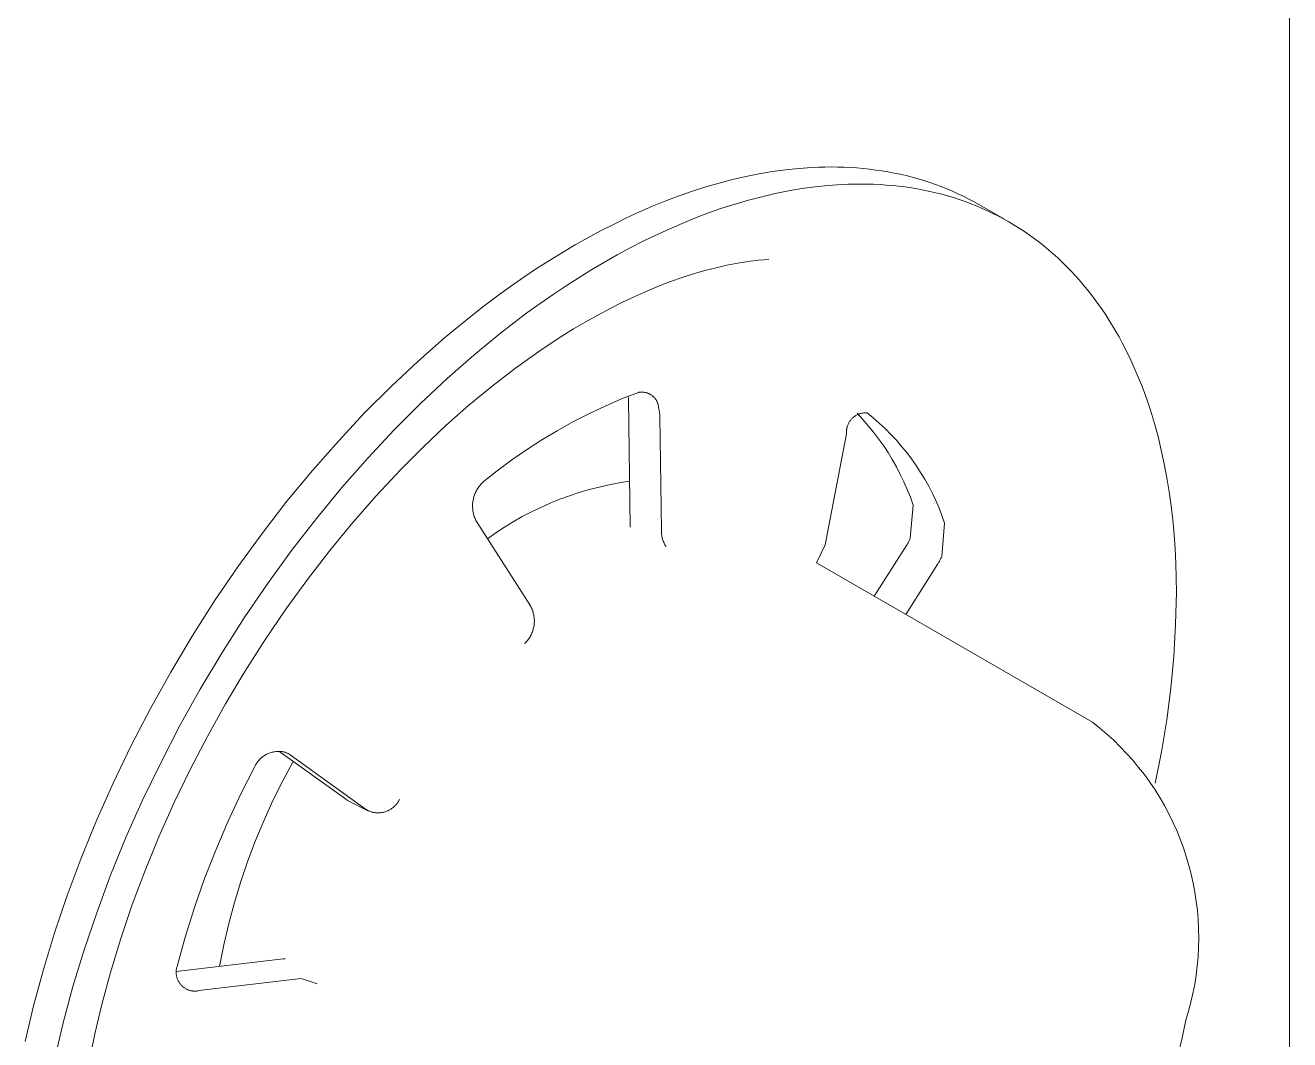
# Model space of a CAD drawing. Header units: millimetres. Extents: x 8434 to 10928, y 788 to 2545.
# Drawn here: x 10725.25 to 10735.54, y 2243.93 to 2252.18 of the extents above; entities that cross this region are included whole.
import ezdxf

# ---------------------------------------------------------------- set-up
doc = ezdxf.new("R2010")
doc.units = ezdxf.units.MM
doc.layers.add('ZANO_R', color=7, linetype='Continuous', lineweight=0)

msp = doc.modelspace()

# ---------------------------------------------------------------- linework, layer by layer
at = {"layer": 'ZANO_R'}
for p, q in [((10735.544, 2209.057), (10735.544, 2260.039)), ((10731.117, 2250.951), (10731.009, 2250.926)), ((10731.225, 2250.973), (10731.117, 2250.951)), ((10731.333, 2250.991), (10731.225, 2250.973)), ((10731.441, 2251.006), (10731.333, 2250.991)), ((10731.548, 2251.017), (10731.441, 2251.006)), ((10731.655, 2251.024), (10731.548, 2251.017)), ((10731.708, 2251.027), (10731.655, 2251.024)), ((10731.761, 2251.028), (10731.708, 2251.027)), ((10731.813, 2251.029), (10731.761, 2251.028)), ((10731.866, 2251.028), (10731.813, 2251.029)), ((10731.918, 2251.026), (10731.866, 2251.028)), ((10731.97, 2251.024), (10731.918, 2251.026)), ((10732.021, 2251.021), (10731.97, 2251.024)), ((10732.073, 2251.016), (10732.021, 2251.021)), ((10732.124, 2251.011), (10732.073, 2251.016)), ((10732.174, 2251.004), (10732.124, 2251.011)), ((10732.225, 2250.997), (10732.174, 2251.004)), ((10732.275, 2250.989), (10732.225, 2250.997)), ((10732.325, 2250.979), (10732.275, 2250.989)), ((10732.374, 2250.969), (10732.325, 2250.979)), ((10732.423, 2250.958), (10732.374, 2250.969)), ((10732.471, 2250.945), (10732.423, 2250.958)), ((10732.52, 2250.932), (10732.471, 2250.945)), ((10730.791, 2250.866), (10730.683, 2250.831)), ((10730.9, 2250.898), (10730.791, 2250.866)), ((10731.009, 2250.926), (10730.9, 2250.898)), ((10731.466, 2250.834), (10731.574, 2250.853)), ((10731.574, 2250.853), (10731.681, 2250.867)), ((10731.681, 2250.867), (10731.788, 2250.878)), ((10731.788, 2250.878), (10731.895, 2250.886)), ((10731.895, 2250.886), (10731.948, 2250.888)), ((10731.948, 2250.888), (10732.001, 2250.889)), ((10732.001, 2250.889), (10732.053, 2250.89)), ((10732.053, 2250.89), (10732.106, 2250.889)), ((10732.106, 2250.889), (10732.158, 2250.888)), ((10732.158, 2250.888), (10732.21, 2250.885)), ((10732.21, 2250.885), (10732.261, 2250.882)), ((10732.261, 2250.882), (10732.313, 2250.877)), ((10732.313, 2250.877), (10732.364, 2250.872)), ((10732.364, 2250.872), (10732.415, 2250.866)), ((10732.415, 2250.866), (10732.465, 2250.858)), ((10732.465, 2250.858), (10732.515, 2250.85)), ((10732.515, 2250.85), (10732.565, 2250.841)), ((10732.567, 2250.918), (10732.52, 2250.932)), ((10732.565, 2250.841), (10732.614, 2250.83)), ((10732.615, 2250.902), (10732.567, 2250.918)), ((10732.662, 2250.886), (10732.615, 2250.902)), ((10732.708, 2250.869), (10732.662, 2250.886)), ((10732.754, 2250.85), (10732.708, 2250.869)), ((10732.799, 2250.831), (10732.754, 2250.85)), ((10730.467, 2250.753), (10730.359, 2250.709)), ((10730.575, 2250.793), (10730.467, 2250.753)), ((10730.683, 2250.831), (10730.575, 2250.793)), ((10731.032, 2250.727), (10731.14, 2250.759)), ((10731.14, 2250.759), (10731.249, 2250.787)), ((10731.249, 2250.787), (10731.357, 2250.813)), ((10731.357, 2250.813), (10731.466, 2250.834)), ((10732.614, 2250.83), (10732.663, 2250.819)), ((10732.663, 2250.819), (10732.712, 2250.807)), ((10732.712, 2250.807), (10732.76, 2250.793)), ((10732.76, 2250.793), (10732.808, 2250.779)), ((10732.844, 2250.811), (10732.799, 2250.831)), ((10732.808, 2250.779), (10732.855, 2250.764)), ((10732.889, 2250.79), (10732.844, 2250.811)), ((10732.855, 2250.764), (10732.902, 2250.747)), ((10732.933, 2250.767), (10732.889, 2250.79)), ((10732.902, 2250.747), (10732.948, 2250.73)), ((10732.976, 2250.744), (10732.933, 2250.767)), ((10733.019, 2250.72), (10732.976, 2250.744)), ((10730.252, 2250.663), (10730.146, 2250.614)), ((10730.359, 2250.709), (10730.252, 2250.663)), ((10730.707, 2250.614), (10730.815, 2250.655)), ((10730.815, 2250.655), (10730.923, 2250.693)), ((10730.923, 2250.693), (10731.032, 2250.727)), ((10732.948, 2250.73), (10732.994, 2250.712)), ((10732.994, 2250.712), (10733.04, 2250.692)), ((10733.217, 2250.606), (10733.019, 2250.72)), ((10733.04, 2250.692), (10733.085, 2250.672)), ((10733.085, 2250.672), (10733.129, 2250.651)), ((10733.129, 2250.651), (10733.173, 2250.629)), ((10730.04, 2250.562), (10729.935, 2250.509)), ((10730.146, 2250.614), (10730.04, 2250.562)), ((10730.493, 2250.524), (10730.6, 2250.57)), ((10730.6, 2250.57), (10730.707, 2250.614)), ((10733.173, 2250.629), (10733.216, 2250.606)), ((10733.216, 2250.606), (10733.259, 2250.581)), ((10733.259, 2250.581), (10733.302, 2250.556)), ((10733.302, 2250.556), (10733.343, 2250.53)), ((10729.831, 2250.452), (10729.728, 2250.394)), ((10729.935, 2250.509), (10729.831, 2250.452)), ((10730.281, 2250.424), (10730.386, 2250.475)), ((10730.386, 2250.475), (10730.493, 2250.524)), ((10733.343, 2250.53), (10733.385, 2250.503)), ((10733.385, 2250.503), (10733.425, 2250.476)), ((10733.425, 2250.476), (10733.465, 2250.447)), ((10733.465, 2250.447), (10733.505, 2250.417)), ((10729.625, 2250.333), (10729.52, 2250.269)), ((10729.728, 2250.394), (10729.625, 2250.333)), ((10730.071, 2250.314), (10730.176, 2250.37)), ((10730.176, 2250.37), (10730.281, 2250.424)), ((10733.505, 2250.417), (10733.543, 2250.386)), ((10733.543, 2250.386), (10733.582, 2250.355)), ((10733.582, 2250.355), (10733.619, 2250.322)), ((10729.52, 2250.269), (10729.415, 2250.202)), ((10729.865, 2250.194), (10729.968, 2250.255)), ((10729.968, 2250.255), (10730.071, 2250.314)), ((10730.964, 2250.229), (10730.875, 2250.209)), ((10731.052, 2250.246), (10730.964, 2250.229)), ((10731.138, 2250.259), (10731.052, 2250.246)), ((10731.222, 2250.27), (10731.138, 2250.259)), ((10731.264, 2250.274), (10731.222, 2250.27)), ((10731.305, 2250.277), (10731.264, 2250.274)), ((10733.619, 2250.322), (10733.656, 2250.289)), ((10733.656, 2250.289), (10733.692, 2250.255)), ((10733.692, 2250.255), (10733.728, 2250.22)), ((10729.31, 2250.131), (10729.203, 2250.057)), ((10729.415, 2250.202), (10729.31, 2250.131)), ((10729.656, 2250.063), (10729.761, 2250.13)), ((10729.761, 2250.13), (10729.865, 2250.194)), ((10730.599, 2250.129), (10730.504, 2250.096)), ((10730.692, 2250.159), (10730.599, 2250.129)), ((10730.784, 2250.186), (10730.692, 2250.159)), ((10730.875, 2250.209), (10730.784, 2250.186)), ((10733.728, 2250.22), (10733.763, 2250.184)), ((10733.763, 2250.184), (10733.797, 2250.147)), ((10733.797, 2250.147), (10733.831, 2250.11)), ((10729.203, 2250.057), (10729.096, 2249.98)), ((10729.55, 2249.992), (10729.656, 2250.063)), ((10730.311, 2250.019), (10730.213, 2249.976)), ((10730.408, 2250.059), (10730.311, 2250.019)), ((10730.504, 2250.096), (10730.408, 2250.059)), ((10733.831, 2250.11), (10733.864, 2250.071)), ((10733.864, 2250.071), (10733.896, 2250.032)), ((10733.896, 2250.032), (10733.928, 2249.992)), ((10729.096, 2249.98), (10728.989, 2249.899)), ((10729.336, 2249.841), (10729.443, 2249.918)), ((10729.443, 2249.918), (10729.55, 2249.992)), ((10730.114, 2249.929), (10730.013, 2249.878)), ((10730.213, 2249.976), (10730.114, 2249.929)), ((10733.928, 2249.992), (10733.959, 2249.951)), ((10733.959, 2249.951), (10733.989, 2249.91)), ((10728.881, 2249.815), (10728.664, 2249.638)), ((10728.989, 2249.899), (10728.881, 2249.815)), ((10729.229, 2249.761), (10729.336, 2249.841)), ((10729.912, 2249.824), (10729.81, 2249.767)), ((10730.013, 2249.878), (10729.912, 2249.824)), ((10733.989, 2249.91), (10734.018, 2249.868)), ((10734.018, 2249.868), (10734.047, 2249.825)), ((10734.047, 2249.825), (10734.075, 2249.781)), ((10729.121, 2249.677), (10729.229, 2249.761)), ((10729.715, 2249.711), (10729.621, 2249.653)), ((10729.81, 2249.767), (10729.715, 2249.711)), ((10734.075, 2249.781), (10734.103, 2249.736)), ((10734.103, 2249.736), (10734.129, 2249.691)), ((10728.664, 2249.638), (10728.447, 2249.447)), ((10728.904, 2249.499), (10729.121, 2249.677)), ((10729.621, 2249.653), (10729.526, 2249.591)), ((10734.129, 2249.691), (10734.155, 2249.646)), ((10734.155, 2249.646), (10734.18, 2249.599)), ((10729.432, 2249.528), (10729.337, 2249.461)), ((10729.526, 2249.591), (10729.432, 2249.528)), ((10734.18, 2249.599), (10734.205, 2249.552)), ((10734.205, 2249.552), (10734.252, 2249.456)), ((10728.447, 2249.447), (10728.23, 2249.244)), ((10728.687, 2249.309), (10728.904, 2249.499)), ((10729.337, 2249.461), (10729.242, 2249.392)), ((10734.252, 2249.456), (10734.296, 2249.358)), ((10728.47, 2249.105), (10728.687, 2249.309)), ((10729.147, 2249.32), (10729.053, 2249.246)), ((10729.242, 2249.392), (10729.147, 2249.32)), ((10734.296, 2249.358), (10734.337, 2249.257)), ((10728.23, 2249.244), (10728.015, 2249.028)), ((10729.053, 2249.246), (10728.864, 2249.091)), ((10730.107, 2249.142), (10730.243, 2249.195)), ((10730.243, 2249.195), (10730.248, 2249.196)), ((10730.248, 2249.196), (10730.253, 2249.197)), ((10730.253, 2249.197), (10730.257, 2249.197)), ((10730.257, 2249.197), (10730.262, 2249.197)), ((10730.262, 2249.197), (10730.267, 2249.198)), ((10730.267, 2249.198), (10730.272, 2249.198)), ((10730.272, 2249.198), (10730.276, 2249.197)), ((10730.276, 2249.197), (10730.281, 2249.197)), ((10730.281, 2249.197), (10730.286, 2249.197)), ((10730.286, 2249.197), (10730.291, 2249.196)), ((10730.291, 2249.196), (10730.295, 2249.195)), ((10730.295, 2249.195), (10730.3, 2249.194)), ((10730.3, 2249.194), (10730.305, 2249.193)), ((10734.337, 2249.257), (10734.375, 2249.155)), ((10728.255, 2248.889), (10728.47, 2249.105)), ((10729.972, 2249.084), (10730.107, 2249.142)), ((10730.161, 2249.165), (10730.162, 2249.142)), ((10730.162, 2249.142), (10730.175, 2248.098)), ((10730.305, 2249.193), (10730.309, 2249.192)), ((10730.309, 2249.192), (10730.314, 2249.19)), ((10730.314, 2249.19), (10730.318, 2249.189)), ((10730.318, 2249.189), (10730.323, 2249.187)), ((10730.323, 2249.187), (10730.327, 2249.185)), ((10730.327, 2249.185), (10730.331, 2249.183)), ((10730.331, 2249.183), (10730.336, 2249.181)), ((10730.336, 2249.181), (10730.34, 2249.179)), ((10730.34, 2249.179), (10730.344, 2249.176)), ((10730.344, 2249.176), (10730.348, 2249.174)), ((10730.348, 2249.174), (10730.352, 2249.171)), ((10730.352, 2249.171), (10730.355, 2249.168)), ((10730.355, 2249.168), (10730.359, 2249.165)), ((10730.359, 2249.165), (10730.363, 2249.162)), ((10730.363, 2249.162), (10730.366, 2249.159)), ((10730.366, 2249.159), (10730.37, 2249.155)), ((10730.37, 2249.155), (10730.373, 2249.152)), ((10730.373, 2249.152), (10730.376, 2249.148)), ((10730.376, 2249.148), (10730.379, 2249.144)), ((10730.379, 2249.144), (10730.382, 2249.141)), ((10730.382, 2249.141), (10730.384, 2249.137)), ((10730.384, 2249.137), (10730.387, 2249.133)), ((10730.387, 2249.133), (10730.39, 2249.129)), ((10730.39, 2249.129), (10730.392, 2249.125)), ((10730.392, 2249.125), (10730.394, 2249.12)), ((10730.394, 2249.12), (10730.396, 2249.116)), ((10730.396, 2249.116), (10730.398, 2249.112)), ((10730.398, 2249.112), (10730.4, 2249.107)), ((10730.4, 2249.107), (10730.401, 2249.103)), ((10730.401, 2249.103), (10730.403, 2249.098)), ((10730.403, 2249.098), (10730.404, 2249.094)), ((10730.404, 2249.094), (10730.405, 2249.089)), ((10734.375, 2249.155), (10734.41, 2249.05)), ((10728.015, 2249.028), (10727.801, 2248.799)), ((10728.864, 2249.091), (10728.677, 2248.925)), ((10729.709, 2248.954), (10729.84, 2249.021)), ((10729.84, 2249.021), (10729.972, 2249.084)), ((10730.405, 2249.089), (10730.406, 2249.084)), ((10730.406, 2249.084), (10730.407, 2249.08)), ((10730.407, 2249.08), (10730.407, 2249.075)), ((10730.407, 2249.075), (10730.408, 2249.07)), ((10730.408, 2249.07), (10730.41, 2249.06)), ((10730.41, 2249.06), (10730.412, 2249.049)), ((10730.412, 2249.049), (10730.414, 2249.038)), ((10730.414, 2249.038), (10730.416, 2249.027)), ((10730.416, 2249.027), (10730.417, 2249.016)), ((10730.417, 2249.016), (10730.417, 2249.006)), ((10730.417, 2249.006), (10730.418, 2248.995)), ((10730.418, 2248.995), (10730.43, 2248.073)), ((10731.988, 2248.988), (10731.992, 2248.991)), ((10731.992, 2248.991), (10731.996, 2248.995)), ((10731.996, 2248.995), (10732.001, 2248.998)), ((10732.001, 2248.998), (10732.005, 2249.001)), ((10732.005, 2249.001), (10732.01, 2249.004)), ((10732.01, 2249.004), (10732.014, 2249.007)), ((10732.014, 2249.007), (10732.019, 2249.01)), ((10732.019, 2249.01), (10732.024, 2249.012)), ((10732.023, 2249.025), (10732.069, 2248.975)), ((10732.024, 2249.012), (10732.029, 2249.015)), ((10732.029, 2249.015), (10732.034, 2249.017)), ((10732.034, 2249.017), (10732.039, 2249.019)), ((10732.039, 2249.019), (10732.044, 2249.021)), ((10732.044, 2249.021), (10732.05, 2249.023)), ((10732.05, 2249.023), (10732.055, 2249.024)), ((10732.055, 2249.024), (10732.06, 2249.025)), ((10732.06, 2249.025), (10732.066, 2249.026)), ((10732.066, 2249.026), (10732.071, 2249.027)), ((10732.071, 2249.027), (10732.077, 2249.028)), ((10732.077, 2249.028), (10732.082, 2249.029)), ((10732.082, 2249.029), (10732.088, 2249.029)), ((10732.088, 2249.029), (10732.093, 2249.029)), ((10732.093, 2249.029), (10732.098, 2249.029)), ((10732.098, 2249.029), (10732.104, 2249.029)), ((10732.104, 2249.029), (10732.155, 2248.987)), ((10734.41, 2249.05), (10734.443, 2248.943)), ((10728.041, 2248.661), (10728.255, 2248.889)), ((10728.677, 2248.925), (10728.492, 2248.75)), ((10729.581, 2248.883), (10729.709, 2248.954)), ((10731.937, 2248.881), (10731.938, 2248.886)), ((10731.938, 2248.892), (10731.939, 2248.897)), ((10731.938, 2248.886), (10731.938, 2248.892)), ((10731.939, 2248.897), (10731.94, 2248.903)), ((10731.94, 2248.903), (10731.941, 2248.908)), ((10731.941, 2248.908), (10731.943, 2248.913)), ((10731.943, 2248.913), (10731.944, 2248.919)), ((10731.944, 2248.919), (10731.946, 2248.924)), ((10731.946, 2248.924), (10731.948, 2248.929)), ((10731.948, 2248.929), (10731.95, 2248.934)), ((10731.95, 2248.934), (10731.952, 2248.939)), ((10731.952, 2248.939), (10731.955, 2248.944)), ((10731.955, 2248.944), (10731.957, 2248.949)), ((10731.957, 2248.949), (10731.96, 2248.954)), ((10731.96, 2248.954), (10731.963, 2248.958)), ((10731.963, 2248.958), (10731.966, 2248.963)), ((10731.966, 2248.963), (10731.97, 2248.967)), ((10731.97, 2248.967), (10731.973, 2248.972)), ((10731.973, 2248.972), (10731.976, 2248.976)), ((10731.976, 2248.976), (10731.98, 2248.98)), ((10731.98, 2248.98), (10731.984, 2248.984)), ((10731.984, 2248.984), (10731.988, 2248.988)), ((10732.069, 2248.975), (10732.114, 2248.924)), ((10732.114, 2248.924), (10732.157, 2248.871)), ((10732.155, 2248.987), (10732.204, 2248.944)), ((10732.204, 2248.944), (10732.252, 2248.9)), ((10732.252, 2248.9), (10732.298, 2248.853)), ((10734.443, 2248.943), (10734.473, 2248.835)), ((10727.801, 2248.799), (10727.59, 2248.559)), ((10729.333, 2248.728), (10729.456, 2248.808)), ((10729.456, 2248.808), (10729.581, 2248.883)), ((10731.764, 2247.954), (10731.938, 2248.859)), ((10731.937, 2248.875), (10731.937, 2248.881)), ((10731.937, 2248.87), (10731.937, 2248.875)), ((10731.937, 2248.864), (10731.937, 2248.87)), ((10731.938, 2248.859), (10731.937, 2248.864)), ((10732.157, 2248.871), (10732.198, 2248.817)), ((10732.198, 2248.817), (10732.237, 2248.762)), ((10732.298, 2248.853), (10732.343, 2248.805)), ((10732.343, 2248.805), (10732.386, 2248.756)), ((10734.473, 2248.835), (10734.499, 2248.725)), ((10728.492, 2248.75), (10728.308, 2248.566)), ((10729.212, 2248.645), (10729.333, 2248.728)), ((10732.237, 2248.762), (10732.275, 2248.705)), ((10732.275, 2248.705), (10732.31, 2248.648)), ((10732.386, 2248.756), (10732.427, 2248.705)), ((10732.427, 2248.705), (10732.467, 2248.653)), ((10734.499, 2248.725), (10734.523, 2248.614)), ((10727.83, 2248.421), (10728.041, 2248.661)), ((10729.095, 2248.557), (10729.212, 2248.645)), ((10732.31, 2248.648), (10732.344, 2248.588)), ((10732.344, 2248.588), (10732.375, 2248.528)), ((10732.467, 2248.653), (10732.505, 2248.599)), ((10732.505, 2248.599), (10732.54, 2248.544)), ((10734.523, 2248.614), (10734.545, 2248.501)), ((10727.59, 2248.559), (10727.383, 2248.309)), ((10728.308, 2248.566), (10728.111, 2248.356)), ((10728.98, 2248.466), (10729.095, 2248.557)), ((10732.375, 2248.528), (10732.404, 2248.467)), ((10732.54, 2248.544), (10732.574, 2248.488)), ((10732.574, 2248.488), (10732.606, 2248.431)), ((10734.545, 2248.501), (10734.563, 2248.387)), ((10727.623, 2248.17), (10727.83, 2248.421)), ((10728.91, 2248.362), (10728.913, 2248.37)), ((10728.913, 2248.37), (10728.917, 2248.379)), ((10728.917, 2248.379), (10728.921, 2248.387)), ((10728.921, 2248.387), (10728.925, 2248.395)), ((10728.925, 2248.395), (10728.929, 2248.403)), ((10728.929, 2248.403), (10728.934, 2248.411)), ((10728.934, 2248.411), (10728.939, 2248.418)), ((10728.939, 2248.418), (10728.944, 2248.426)), ((10728.944, 2248.426), (10728.95, 2248.433)), ((10728.95, 2248.433), (10728.955, 2248.44)), ((10728.955, 2248.44), (10728.961, 2248.447)), ((10728.961, 2248.447), (10728.967, 2248.453)), ((10728.967, 2248.453), (10728.974, 2248.46)), ((10728.974, 2248.46), (10728.98, 2248.466)), ((10729.682, 2248.354), (10729.761, 2248.38)), ((10729.761, 2248.38), (10729.842, 2248.404)), ((10729.842, 2248.404), (10729.923, 2248.425)), ((10729.923, 2248.425), (10730.005, 2248.443)), ((10730.005, 2248.443), (10730.088, 2248.459)), ((10730.088, 2248.459), (10730.171, 2248.472)), ((10732.404, 2248.467), (10732.432, 2248.405)), ((10732.432, 2248.405), (10732.457, 2248.342)), ((10732.606, 2248.431), (10732.636, 2248.373)), ((10732.636, 2248.373), (10732.664, 2248.314)), ((10734.563, 2248.387), (10734.579, 2248.273)), ((10727.383, 2248.309), (10727.181, 2248.048)), ((10728.111, 2248.356), (10727.919, 2248.136)), ((10728.894, 2248.292), (10728.895, 2248.301)), ((10728.894, 2248.283), (10728.894, 2248.292)), ((10728.894, 2248.274), (10728.894, 2248.283)), ((10728.894, 2248.265), (10728.894, 2248.274)), ((10728.895, 2248.301), (10728.897, 2248.31)), ((10728.897, 2248.31), (10728.898, 2248.319)), ((10728.898, 2248.319), (10728.9, 2248.327)), ((10728.9, 2248.327), (10728.902, 2248.336)), ((10728.902, 2248.336), (10728.904, 2248.345)), ((10728.904, 2248.345), (10728.907, 2248.354)), ((10728.907, 2248.354), (10728.91, 2248.362)), ((10729.448, 2248.259), (10729.525, 2248.293)), ((10729.525, 2248.293), (10729.603, 2248.325)), ((10729.603, 2248.325), (10729.682, 2248.354)), ((10732.456, 2248.008), (10732.48, 2248.278)), ((10732.457, 2248.342), (10732.48, 2248.278)), ((10732.664, 2248.314), (10732.69, 2248.253)), ((10734.579, 2248.273), (10734.593, 2248.157)), ((10727.421, 2247.909), (10727.623, 2248.17)), ((10728.894, 2248.256), (10728.894, 2248.265)), ((10728.895, 2248.247), (10728.894, 2248.256)), ((10728.895, 2248.238), (10728.895, 2248.247)), ((10728.897, 2248.229), (10728.895, 2248.238)), ((10728.898, 2248.22), (10728.897, 2248.229)), ((10728.9, 2248.211), (10728.898, 2248.22)), ((10728.902, 2248.202), (10728.9, 2248.211)), ((10728.905, 2248.194), (10728.902, 2248.202)), ((10728.907, 2248.185), (10728.905, 2248.194)), ((10728.91, 2248.176), (10728.907, 2248.185)), ((10728.914, 2248.168), (10728.91, 2248.176)), ((10728.917, 2248.16), (10728.914, 2248.168)), ((10729.225, 2248.142), (10729.298, 2248.184)), ((10729.298, 2248.184), (10729.372, 2248.223)), ((10729.372, 2248.223), (10729.448, 2248.259)), ((10732.69, 2248.253), (10732.714, 2248.192)), ((10732.714, 2248.192), (10732.735, 2248.13)), ((10727.919, 2248.136), (10727.732, 2247.909)), ((10728.921, 2248.152), (10728.917, 2248.16)), ((10728.925, 2248.144), (10728.921, 2248.152)), ((10728.93, 2248.136), (10728.925, 2248.144)), ((10729.365, 2247.458), (10728.93, 2248.136)), ((10729.083, 2248.053), (10729.153, 2248.099)), ((10729.153, 2248.099), (10729.225, 2248.142)), ((10730.43, 2248.073), (10730.43, 2248.065)), ((10730.43, 2248.065), (10730.43, 2248.056)), ((10732.735, 2248.13), (10732.712, 2247.86)), ((10734.593, 2248.157), (10734.604, 2248.04)), ((10727.181, 2248.048), (10726.984, 2247.777)), ((10729.014, 2248.004), (10729.083, 2248.053)), ((10730.43, 2248.056), (10730.431, 2248.048)), ((10730.431, 2248.048), (10730.431, 2248.04)), ((10730.431, 2248.04), (10730.433, 2248.032)), ((10730.433, 2248.032), (10730.434, 2248.024)), ((10730.434, 2248.024), (10730.436, 2248.016)), ((10730.436, 2248.016), (10730.438, 2248.008)), ((10730.438, 2248.008), (10730.44, 2248)), ((10730.44, 2248), (10730.443, 2247.992)), ((10730.443, 2247.992), (10730.445, 2247.984)), ((10730.445, 2247.984), (10730.449, 2247.976)), ((10730.449, 2247.976), (10730.452, 2247.969)), ((10730.452, 2247.969), (10730.456, 2247.961)), ((10730.456, 2247.961), (10730.459, 2247.954)), ((10732.437, 2247.968), (10732.432, 2247.958)), ((10732.442, 2247.977), (10732.437, 2247.968)), ((10732.447, 2247.988), (10732.442, 2247.977)), ((10732.452, 2247.998), (10732.447, 2247.988)), ((10732.456, 2248.008), (10732.452, 2247.998)), ((10734.604, 2248.04), (10734.612, 2247.923)), ((10727.224, 2247.638), (10727.421, 2247.909)), ((10727.732, 2247.909), (10727.549, 2247.673)), ((10730.459, 2247.954), (10730.463, 2247.947)), ((10730.463, 2247.947), (10730.468, 2247.94)), ((10731.692, 2247.809), (10731.764, 2247.954)), ((10732.426, 2247.948), (10732.163, 2247.536)), ((10732.432, 2247.958), (10732.426, 2247.948)), ((10732.712, 2247.86), (10732.707, 2247.85)), ((10734.612, 2247.923), (10734.618, 2247.805)), ((10726.984, 2247.777), (10726.794, 2247.498)), ((10731.692, 2247.809), (10733.94, 2246.511)), ((10732.681, 2247.801), (10732.419, 2247.389)), ((10732.687, 2247.81), (10732.681, 2247.801)), ((10732.693, 2247.82), (10732.687, 2247.81)), ((10732.698, 2247.83), (10732.693, 2247.82)), ((10732.703, 2247.84), (10732.698, 2247.83)), ((10732.707, 2247.85), (10732.703, 2247.84)), ((10734.618, 2247.805), (10734.621, 2247.687)), ((10727.549, 2247.673), (10727.373, 2247.43)), ((10734.621, 2247.687), (10734.623, 2247.568)), ((10727.034, 2247.36), (10727.224, 2247.638)), ((10734.623, 2247.568), (10734.616, 2247.308)), ((10726.794, 2247.498), (10726.611, 2247.212)), ((10729.369, 2247.45), (10729.365, 2247.458)), ((10729.373, 2247.442), (10729.369, 2247.45)), ((10726.852, 2247.074), (10727.034, 2247.36)), ((10727.373, 2247.43), (10727.203, 2247.18)), ((10729.376, 2247.434), (10729.373, 2247.442)), ((10729.38, 2247.426), (10729.376, 2247.434)), ((10729.383, 2247.418), (10729.38, 2247.426)), ((10729.385, 2247.41), (10729.383, 2247.418)), ((10729.388, 2247.401), (10729.385, 2247.41)), ((10729.39, 2247.393), (10729.388, 2247.401)), ((10729.392, 2247.384), (10729.39, 2247.393)), ((10729.393, 2247.375), (10729.392, 2247.384)), ((10729.395, 2247.367), (10729.393, 2247.375)), ((10729.396, 2247.358), (10729.395, 2247.367)), ((10729.396, 2247.349), (10729.396, 2247.358)), ((10729.397, 2247.34), (10729.396, 2247.349)), ((10729.377, 2247.238), (10729.38, 2247.246)), ((10729.38, 2247.246), (10729.383, 2247.254)), ((10729.383, 2247.254), (10729.386, 2247.262)), ((10729.386, 2247.262), (10729.388, 2247.271)), ((10729.388, 2247.271), (10729.39, 2247.279)), ((10729.39, 2247.279), (10729.392, 2247.288)), ((10729.392, 2247.288), (10729.394, 2247.297)), ((10729.394, 2247.297), (10729.395, 2247.305)), ((10729.395, 2247.305), (10729.396, 2247.314)), ((10729.396, 2247.323), (10729.397, 2247.332)), ((10729.396, 2247.314), (10729.396, 2247.323)), ((10729.397, 2247.332), (10729.397, 2247.34)), ((10734.616, 2247.308), (10734.601, 2247.047)), ((10726.611, 2247.212), (10726.437, 2246.92)), ((10727.203, 2247.18), (10727.04, 2246.924)), ((10729.317, 2247.151), (10729.324, 2247.158)), ((10729.324, 2247.158), (10729.33, 2247.164)), ((10729.33, 2247.164), (10729.336, 2247.17)), ((10729.336, 2247.17), (10729.341, 2247.177)), ((10729.341, 2247.177), (10729.347, 2247.184)), ((10729.347, 2247.184), (10729.352, 2247.191)), ((10729.352, 2247.191), (10729.357, 2247.199)), ((10729.357, 2247.199), (10729.361, 2247.206)), ((10729.361, 2247.206), (10729.366, 2247.214)), ((10729.366, 2247.214), (10729.37, 2247.222)), ((10729.37, 2247.222), (10729.373, 2247.229)), ((10729.373, 2247.229), (10729.377, 2247.238)), ((10726.677, 2246.781), (10726.852, 2247.074)), ((10734.601, 2247.047), (10734.577, 2246.788)), ((10726.437, 2246.92), (10726.271, 2246.622)), ((10727.04, 2246.924), (10726.883, 2246.662)), ((10726.511, 2246.484), (10726.677, 2246.781)), ((10734.577, 2246.788), (10734.543, 2246.53)), ((10726.271, 2246.622), (10726.114, 2246.321)), ((10726.883, 2246.662), (10726.735, 2246.396)), ((10734.543, 2246.53), (10734.501, 2246.272)), ((10726.355, 2246.182), (10726.511, 2246.484)), ((10733.94, 2246.511), (10733.999, 2246.464)), ((10733.999, 2246.464), (10734.056, 2246.415)), ((10734.056, 2246.415), (10734.112, 2246.365)), ((10726.114, 2246.321), (10725.968, 2246.017)), ((10726.735, 2246.396), (10726.595, 2246.126)), ((10734.112, 2246.365), (10734.165, 2246.312)), ((10734.165, 2246.312), (10734.217, 2246.258)), ((10727.158, 2246.207), (10727.163, 2246.212)), ((10727.163, 2246.212), (10727.169, 2246.218)), ((10727.169, 2246.218), (10727.175, 2246.223)), ((10727.175, 2246.223), (10727.18, 2246.227)), ((10727.18, 2246.227), (10727.186, 2246.232)), ((10727.186, 2246.232), (10727.193, 2246.236)), ((10727.193, 2246.236), (10727.199, 2246.24)), ((10727.199, 2246.24), (10727.205, 2246.244)), ((10727.205, 2246.244), (10727.212, 2246.248)), ((10727.212, 2246.248), (10727.219, 2246.252)), ((10727.219, 2246.252), (10727.225, 2246.255)), ((10727.225, 2246.255), (10727.232, 2246.258)), ((10727.232, 2246.258), (10727.239, 2246.261)), ((10727.239, 2246.261), (10727.247, 2246.263)), ((10727.247, 2246.263), (10727.254, 2246.265)), ((10727.254, 2246.265), (10727.261, 2246.267)), ((10727.261, 2246.267), (10727.268, 2246.269)), ((10727.268, 2246.269), (10727.276, 2246.271)), ((10727.276, 2246.271), (10727.283, 2246.272)), ((10727.283, 2246.272), (10727.291, 2246.273)), ((10727.291, 2246.273), (10727.298, 2246.274)), ((10727.298, 2246.274), (10727.306, 2246.274)), ((10727.306, 2246.274), (10727.313, 2246.274)), ((10727.313, 2246.274), (10727.321, 2246.274)), ((10727.317, 2246.276), (10727.858, 2245.887)), ((10727.321, 2246.274), (10727.329, 2246.274)), ((10727.329, 2246.274), (10727.336, 2246.273)), ((10727.336, 2246.273), (10727.344, 2246.273)), ((10727.344, 2246.273), (10727.351, 2246.271)), ((10727.351, 2246.271), (10727.356, 2246.27)), ((10727.356, 2246.27), (10727.362, 2246.269)), ((10727.362, 2246.269), (10727.367, 2246.267)), ((10727.367, 2246.267), (10727.372, 2246.265)), ((10727.372, 2246.265), (10727.377, 2246.263)), ((10727.377, 2246.263), (10727.382, 2246.261)), ((10727.382, 2246.261), (10727.387, 2246.259)), ((10727.387, 2246.259), (10727.392, 2246.256)), ((10727.392, 2246.256), (10727.396, 2246.254)), ((10727.396, 2246.254), (10727.401, 2246.251)), ((10727.401, 2246.251), (10727.405, 2246.248)), ((10727.405, 2246.248), (10727.41, 2246.245)), ((10727.41, 2246.245), (10728.031, 2245.799)), ((10734.217, 2246.258), (10734.267, 2246.202)), ((10734.501, 2246.272), (10734.45, 2246.017)), ((10726.208, 2245.878), (10726.355, 2246.182)), ((10726.595, 2246.126), (10726.463, 2245.854)), ((10727.007, 2245.928), (10727.12, 2246.151)), ((10727.12, 2246.151), (10727.123, 2246.158)), ((10727.123, 2246.158), (10727.127, 2246.165)), ((10727.127, 2246.165), (10727.131, 2246.171)), ((10727.131, 2246.171), (10727.135, 2246.177)), ((10727.135, 2246.177), (10727.139, 2246.184)), ((10727.139, 2246.184), (10727.143, 2246.19)), ((10727.143, 2246.19), (10727.148, 2246.196)), ((10727.148, 2246.196), (10727.153, 2246.201)), ((10727.153, 2246.201), (10727.158, 2246.207)), ((10727.348, 2246.036), (10727.432, 2246.192)), ((10734.267, 2246.202), (10734.315, 2246.144)), ((10734.315, 2246.144), (10734.362, 2246.085)), ((10725.968, 2246.017), (10725.832, 2245.711)), ((10727.269, 2245.876), (10727.348, 2246.036)), ((10734.362, 2246.085), (10734.406, 2246.024)), ((10734.406, 2246.024), (10734.448, 2245.962)), ((10726.901, 2245.702), (10727.007, 2245.928)), ((10734.448, 2245.962), (10734.488, 2245.898)), ((10726.072, 2245.573), (10726.208, 2245.878)), ((10726.463, 2245.854), (10726.341, 2245.579)), ((10727.196, 2245.714), (10727.269, 2245.876)), ((10727.858, 2245.887), (10727.861, 2245.884)), ((10727.861, 2245.884), (10727.865, 2245.882)), ((10727.865, 2245.882), (10727.869, 2245.879)), ((10727.869, 2245.879), (10727.872, 2245.877)), ((10727.872, 2245.877), (10727.876, 2245.875)), ((10728.046, 2245.789), (10727.876, 2245.875)), ((10728.031, 2245.799), (10728.037, 2245.795)), ((10728.212, 2245.795), (10728.218, 2245.798)), ((10728.218, 2245.798), (10728.224, 2245.802)), ((10728.224, 2245.802), (10728.229, 2245.805)), ((10728.229, 2245.805), (10728.235, 2245.809)), ((10728.235, 2245.809), (10728.24, 2245.813)), ((10728.24, 2245.813), (10728.246, 2245.817)), ((10728.246, 2245.817), (10728.251, 2245.821)), ((10728.251, 2245.821), (10728.256, 2245.826)), ((10728.256, 2245.826), (10728.261, 2245.831)), ((10728.261, 2245.831), (10728.266, 2245.835)), ((10728.266, 2245.835), (10728.27, 2245.84)), ((10728.27, 2245.84), (10728.274, 2245.846)), ((10728.274, 2245.846), (10728.279, 2245.851)), ((10728.279, 2245.851), (10728.283, 2245.856)), ((10728.283, 2245.856), (10728.286, 2245.862)), ((10728.286, 2245.862), (10728.29, 2245.868)), ((10728.29, 2245.868), (10728.293, 2245.873)), ((10728.293, 2245.873), (10728.297, 2245.879)), ((10728.297, 2245.879), (10728.3, 2245.885)), ((10734.488, 2245.898), (10734.525, 2245.833)), ((10734.525, 2245.833), (10734.561, 2245.767)), ((10725.832, 2245.711), (10725.707, 2245.406)), ((10726.803, 2245.472), (10726.901, 2245.702)), ((10727.127, 2245.55), (10727.196, 2245.714)), ((10728.037, 2245.795), (10728.043, 2245.792)), ((10728.043, 2245.792), (10728.049, 2245.79)), ((10728.049, 2245.79), (10728.055, 2245.787)), ((10728.055, 2245.787), (10728.061, 2245.785)), ((10728.061, 2245.785), (10728.068, 2245.783)), ((10728.068, 2245.783), (10728.074, 2245.781)), ((10728.074, 2245.781), (10728.081, 2245.779)), ((10728.081, 2245.779), (10728.087, 2245.778)), ((10728.087, 2245.778), (10728.094, 2245.777)), ((10728.094, 2245.777), (10728.101, 2245.776)), ((10728.101, 2245.776), (10728.107, 2245.775)), ((10728.107, 2245.775), (10728.114, 2245.775)), ((10728.114, 2245.775), (10728.121, 2245.774)), ((10728.121, 2245.774), (10728.128, 2245.774)), ((10728.128, 2245.774), (10728.134, 2245.775)), ((10728.134, 2245.775), (10728.141, 2245.775)), ((10728.141, 2245.775), (10728.148, 2245.776)), ((10728.148, 2245.776), (10728.154, 2245.777)), ((10728.154, 2245.777), (10728.161, 2245.778)), ((10728.161, 2245.778), (10728.168, 2245.779)), ((10728.168, 2245.779), (10728.174, 2245.781)), ((10728.174, 2245.781), (10728.181, 2245.783)), ((10728.181, 2245.783), (10728.187, 2245.785)), ((10728.187, 2245.785), (10728.193, 2245.787)), ((10728.193, 2245.787), (10728.2, 2245.79)), ((10728.2, 2245.79), (10728.206, 2245.792)), ((10728.206, 2245.792), (10728.212, 2245.795)), ((10734.561, 2245.767), (10734.594, 2245.699)), ((10734.594, 2245.699), (10734.625, 2245.631)), ((10734.625, 2245.631), (10734.653, 2245.561)), ((10725.947, 2245.267), (10726.072, 2245.573)), ((10726.341, 2245.579), (10726.228, 2245.304)), ((10727.065, 2245.383), (10727.127, 2245.55)), ((10734.653, 2245.561), (10734.679, 2245.491)), ((10734.679, 2245.491), (10734.703, 2245.42)), ((10725.707, 2245.406), (10725.593, 2245.101)), ((10726.712, 2245.239), (10726.803, 2245.472)), ((10734.703, 2245.42), (10734.724, 2245.347)), ((10726.228, 2245.304), (10726.124, 2245.028)), ((10727.007, 2245.215), (10727.065, 2245.383)), ((10734.724, 2245.347), (10734.743, 2245.275)), ((10725.834, 2244.962), (10725.947, 2245.267)), ((10726.63, 2245.003), (10726.712, 2245.239)), ((10726.955, 2245.045), (10727.007, 2245.215)), ((10734.743, 2245.275), (10734.759, 2245.201)), ((10734.759, 2245.201), (10734.773, 2245.128)), ((10725.593, 2245.101), (10725.491, 2244.799)), ((10734.773, 2245.128), (10734.784, 2245.053)), ((10726.124, 2245.028), (10726.03, 2244.751)), ((10726.555, 2244.764), (10726.63, 2245.003)), ((10726.909, 2244.873), (10726.955, 2245.045)), ((10734.784, 2245.053), (10734.793, 2244.979)), ((10734.793, 2244.979), (10734.799, 2244.904)), ((10725.731, 2244.66), (10725.834, 2244.962)), ((10726.868, 2244.7), (10726.909, 2244.873)), ((10734.799, 2244.904), (10734.803, 2244.829)), ((10725.491, 2244.799), (10725.4, 2244.499)), ((10734.803, 2244.829), (10734.804, 2244.754)), ((10726.03, 2244.751), (10725.946, 2244.476)), ((10726.488, 2244.524), (10726.555, 2244.764)), ((10726.834, 2244.525), (10726.868, 2244.7)), ((10734.803, 2244.678), (10734.799, 2244.603)), ((10734.804, 2244.754), (10734.803, 2244.678)), ((10725.64, 2244.361), (10725.731, 2244.66)), ((10727.353, 2244.587), (10726.482, 2244.484)), ((10727.368, 2244.588), (10727.353, 2244.587)), ((10734.799, 2244.603), (10734.792, 2244.529)), ((10725.4, 2244.499), (10725.321, 2244.204)), ((10725.946, 2244.476), (10725.879, 2244.225)), ((10726.481, 2244.487), (10726.482, 2244.492)), ((10726.481, 2244.482), (10726.481, 2244.487)), ((10726.481, 2244.476), (10726.481, 2244.482)), ((10726.481, 2244.471), (10726.481, 2244.476)), ((10726.481, 2244.466), (10726.481, 2244.471)), ((10726.482, 2244.46), (10726.481, 2244.466)), ((10726.482, 2244.498), (10726.483, 2244.503)), ((10726.482, 2244.492), (10726.482, 2244.498)), ((10726.483, 2244.455), (10726.482, 2244.46)), ((10726.483, 2244.503), (10726.484, 2244.508)), ((10726.484, 2244.508), (10726.485, 2244.513)), ((10726.485, 2244.513), (10726.487, 2244.518)), ((10726.487, 2244.518), (10726.488, 2244.524)), ((10734.792, 2244.529), (10734.783, 2244.454)), ((10725.561, 2244.066), (10725.64, 2244.361)), ((10726.483, 2244.45), (10726.483, 2244.455)), ((10726.484, 2244.445), (10726.483, 2244.45)), ((10726.486, 2244.439), (10726.484, 2244.445)), ((10726.487, 2244.434), (10726.486, 2244.439)), ((10726.489, 2244.429), (10726.487, 2244.434)), ((10726.49, 2244.424), (10726.489, 2244.429)), ((10726.492, 2244.419), (10726.49, 2244.424)), ((10726.494, 2244.414), (10726.492, 2244.419)), ((10726.497, 2244.409), (10726.494, 2244.414)), ((10726.499, 2244.405), (10726.497, 2244.409)), ((10726.502, 2244.4), (10726.499, 2244.405)), ((10726.505, 2244.396), (10726.502, 2244.4)), ((10726.507, 2244.391), (10726.505, 2244.396)), ((10726.511, 2244.387), (10726.507, 2244.391)), ((10726.514, 2244.382), (10726.511, 2244.387)), ((10726.517, 2244.378), (10726.514, 2244.382)), ((10726.521, 2244.374), (10726.517, 2244.378)), ((10726.524, 2244.37), (10726.521, 2244.374)), ((10726.528, 2244.367), (10726.524, 2244.37)), ((10726.532, 2244.363), (10726.528, 2244.367)), ((10726.536, 2244.36), (10726.532, 2244.363)), ((10726.54, 2244.356), (10726.536, 2244.36)), ((10727.498, 2244.426), (10726.666, 2244.328)), ((10727.63, 2244.382), (10727.498, 2244.426)), ((10734.771, 2244.38), (10734.757, 2244.306)), ((10734.783, 2244.454), (10734.771, 2244.38)), ((10726.544, 2244.353), (10726.54, 2244.356)), ((10726.549, 2244.35), (10726.544, 2244.353)), ((10726.553, 2244.347), (10726.549, 2244.35)), ((10726.558, 2244.344), (10726.553, 2244.347)), ((10726.563, 2244.342), (10726.558, 2244.344)), ((10726.567, 2244.339), (10726.563, 2244.342)), ((10726.572, 2244.337), (10726.567, 2244.339)), ((10726.577, 2244.335), (10726.572, 2244.337)), ((10726.582, 2244.333), (10726.577, 2244.335)), ((10726.587, 2244.331), (10726.582, 2244.333)), ((10726.592, 2244.33), (10726.587, 2244.331)), ((10726.597, 2244.329), (10726.592, 2244.33)), ((10726.603, 2244.327), (10726.597, 2244.329)), ((10726.608, 2244.326), (10726.603, 2244.327)), ((10726.613, 2244.326), (10726.608, 2244.326)), ((10726.618, 2244.325), (10726.613, 2244.326)), ((10726.624, 2244.325), (10726.618, 2244.325)), ((10726.629, 2244.324), (10726.624, 2244.325)), ((10726.634, 2244.324), (10726.629, 2244.324)), ((10726.64, 2244.324), (10726.634, 2244.324)), ((10726.645, 2244.325), (10726.64, 2244.324)), ((10726.65, 2244.325), (10726.645, 2244.325)), ((10726.656, 2244.326), (10726.65, 2244.325)), ((10726.661, 2244.327), (10726.656, 2244.326)), ((10726.666, 2244.328), (10726.661, 2244.327)), ((10734.757, 2244.306), (10734.74, 2244.233)), ((10725.321, 2244.204), (10725.253, 2243.915)), ((10725.879, 2244.225), (10725.82, 2243.977)), ((10734.721, 2244.16), (10734.7, 2244.088)), ((10734.74, 2244.233), (10734.721, 2244.16)), ((10725.493, 2243.776), (10725.561, 2244.066)), ((10734.7, 2244.088), (10734.67, 2243.943)), ((10725.82, 2243.977), (10725.77, 2243.732)), ((10734.67, 2243.943), (10734.634, 2243.797))]:
    msp.add_line(p, q, dxfattribs=at)

doc.saveas('drawing.dxf')
